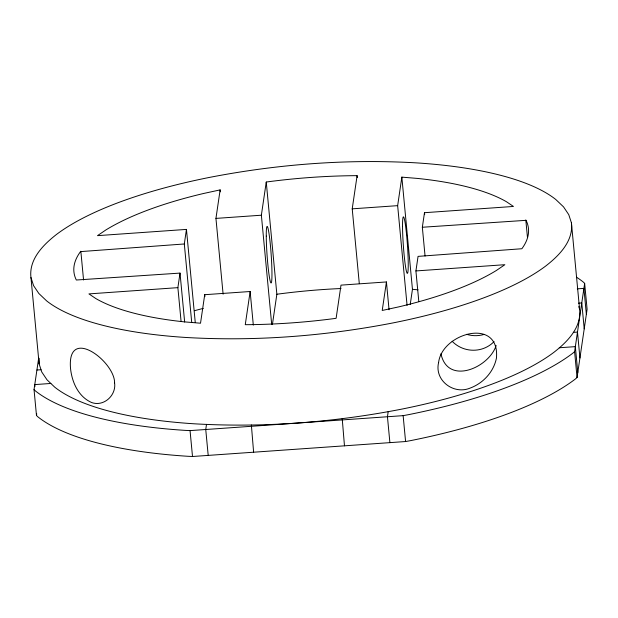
<?xml version="1.0" encoding="UTF-8"?>
<svg xmlns="http://www.w3.org/2000/svg" width="618" height="618" viewBox="0 0 618 618"><rect width="100%" height="100%" fill="white"/><g stroke="black" fill="none" stroke-linecap="round" stroke-linejoin="round"><path stroke-width="0.93" d="M576.424 277.142A292.221 91.758 -5.4 0 1 583.183 281.97L584.651 283.361L587.1 309.263L577.05 377.559L575.142 379.189A292.221 91.758 -5.4 0 1 410.383 440.665L405.586 441.538L192.507 456.501L187.872 456.285A292.221 91.758 -5.4 0 1 37.945 416.903L36.485 415.505L34.036 389.61L38.656 358.193M36.485 415.505L36.732 413.836M181.059 321.221L177.884 287.648L180.023 273.094L76.331 280.016A228.297 71.68 -5.4 0 1 80.51 251.611L184.311 243.971L186.451 229.409L97.489 235.651L105.925 229.919A228.297 71.68 -5.4 0 1 203.561 193.488L220.139 189.888L220.325 191.804M253.318 325.076L250.143 291.511L204.72 294.701L200.526 323.214L184.674 321.901A228.297 71.68 -5.4 0 1 95.829 298.556L88.922 293.898L177.884 287.648M223.106 294.168L215.945 218.401L220.139 189.888M206.505 424.35L205.748 429.502L208.196 455.396M250.143 291.511L245.269 324.674L246.366 324.689A228.297 71.68 -5.4 0 0 334.987 318.471L336.122 318.301L340.997 285.13L386.428 281.947L389.054 309.757M271.704 324.55L261.368 215.211L266.25 182.047L267.378 181.877A228.297 71.68 -5.4 0 1 355.999 175.659L357.104 175.674L357.281 177.59M251.364 424.999L253.619 452.206M272.399 324.581L276.856 294.261L266.25 182.047M359.297 283.639L352.221 208.838L357.104 175.674M342.217 418.618L344.473 445.833M386.428 281.947L382.225 310.46L398.803 306.86A228.297 71.68 -5.4 0 0 496.447 270.429L504.883 264.697L415.914 270.939L418.819 301.63M407.077 305.392L397.652 205.647L401.847 177.134L417.698 178.447A228.297 71.68 -5.4 0 1 506.544 201.792L513.45 206.451L424.489 212.7L422.341 227.254L425.06 256.03M388.204 411.596L387.447 416.748L389.896 442.642M410.213 304.55L412.453 289.34L401.847 177.134M415.914 270.939L418.062 256.377L521.862 248.737A228.297 71.68 -5.4 0 0 526.042 220.332L422.341 227.254M577.05 377.559L574.601 351.665L584.651 283.361M496.146 345.516C489 367.795 447.664 385.771 440.951 353.728M574.601 351.665L572.693 353.295A292.221 91.758 -5.4 0 1 407.934 414.771L403.137 415.644L190.058 430.607L185.423 430.391A292.221 91.758 -5.4 0 1 35.504 391.009L34.036 389.61M276.856 294.261L277.984 294.091A228.297 71.68 -5.4 0 1 341.028 288.521M215.945 218.401L261.368 215.211M352.221 208.838L397.652 205.647M577.297 288.853L583.91 288.39L586.358 314.284M578.479 303.183L581.77 302.951L584.219 328.846M36.918 370.027L41.027 369.734M573.373 332.36L577.482 332.075L579.931 357.969M50.846 383.461L34.778 384.589L34.956 386.505M559.275 347.764L575.343 346.636L577.791 372.53M412.453 289.34L418.046 289.803M571.418 222.797L568.761 214.662L563.531 206.868L555.775 199.49A271.673 85.299 -5.4 0 0 416.393 162.874C347.192 158.841 277.544 164.203 209.525 177.397A271.673 85.299 -5.4 0 0 56.354 234.554C43.16 244.867 28.768 259.313 30.954 277.552L39.112 363.863L41.769 372.005L46.999 379.8L54.755 387.177A271.673 85.299 -5.4 0 0 194.137 423.793C263.338 427.826 332.986 422.465 401.005 409.27A271.673 85.299 -5.4 0 0 554.176 352.113C567.37 341.8 581.762 327.347 579.576 309.116L571.418 222.797C573.604 241.035 559.213 255.481 546.018 265.794A271.673 85.299 -5.4 0 1 392.839 322.951C324.829 336.146 255.18 341.507 185.979 337.474A271.673 85.299 -5.4 0 1 46.597 300.858L38.841 293.48L33.604 285.686L30.954 277.552M578.757 306.598L579.576 309.116M525.81 219.993L527.448 237.258M424.489 212.7L424.666 214.616M403.137 415.644L405.586 441.538M204.72 294.701L204.898 296.617M186.451 229.409L195.249 322.434M184.311 243.971L191.742 322.611M180.023 273.094L184.651 322.001M190.058 430.607L192.507 456.501M80.842 251.232L83.561 280.008M39.073 358.262L39.112 363.863M194.508 310.707A228.297 71.68 -5.4 0 1 203.314 308.367M494.06 341.584A28.312 26.798 8.4 0 1 452.152 341.267M483.964 334.462A28.312 26.798 8.4 0 1 466.66 334.33M438.595 362.581C434.269 380.371 453.512 394.887 469.889 388.189C483.029 383.399 493.658 371.997 496.439 358.146C500.155 316.779 441.963 332.878 438.595 362.581M114.585 382.851C116.462 395.327 103.716 407.069 91.503 402.472C78.146 396.54 71.843 381.847 70.491 368.081C67.153 325.369 114.84 361.545 114.585 382.851M402.534 226.512A28.312 2.063 86 0 0 406.922 272.855A28.312 2.063 86 0 0 406.721 236.138A28.312 2.063 86 0 0 402.534 226.512M266.258 236.076A28.312 2.063 86 0 0 270.638 282.426A28.312 2.063 86 0 0 270.445 245.709A28.312 2.063 86 0 0 266.258 236.076"/></g></svg>
